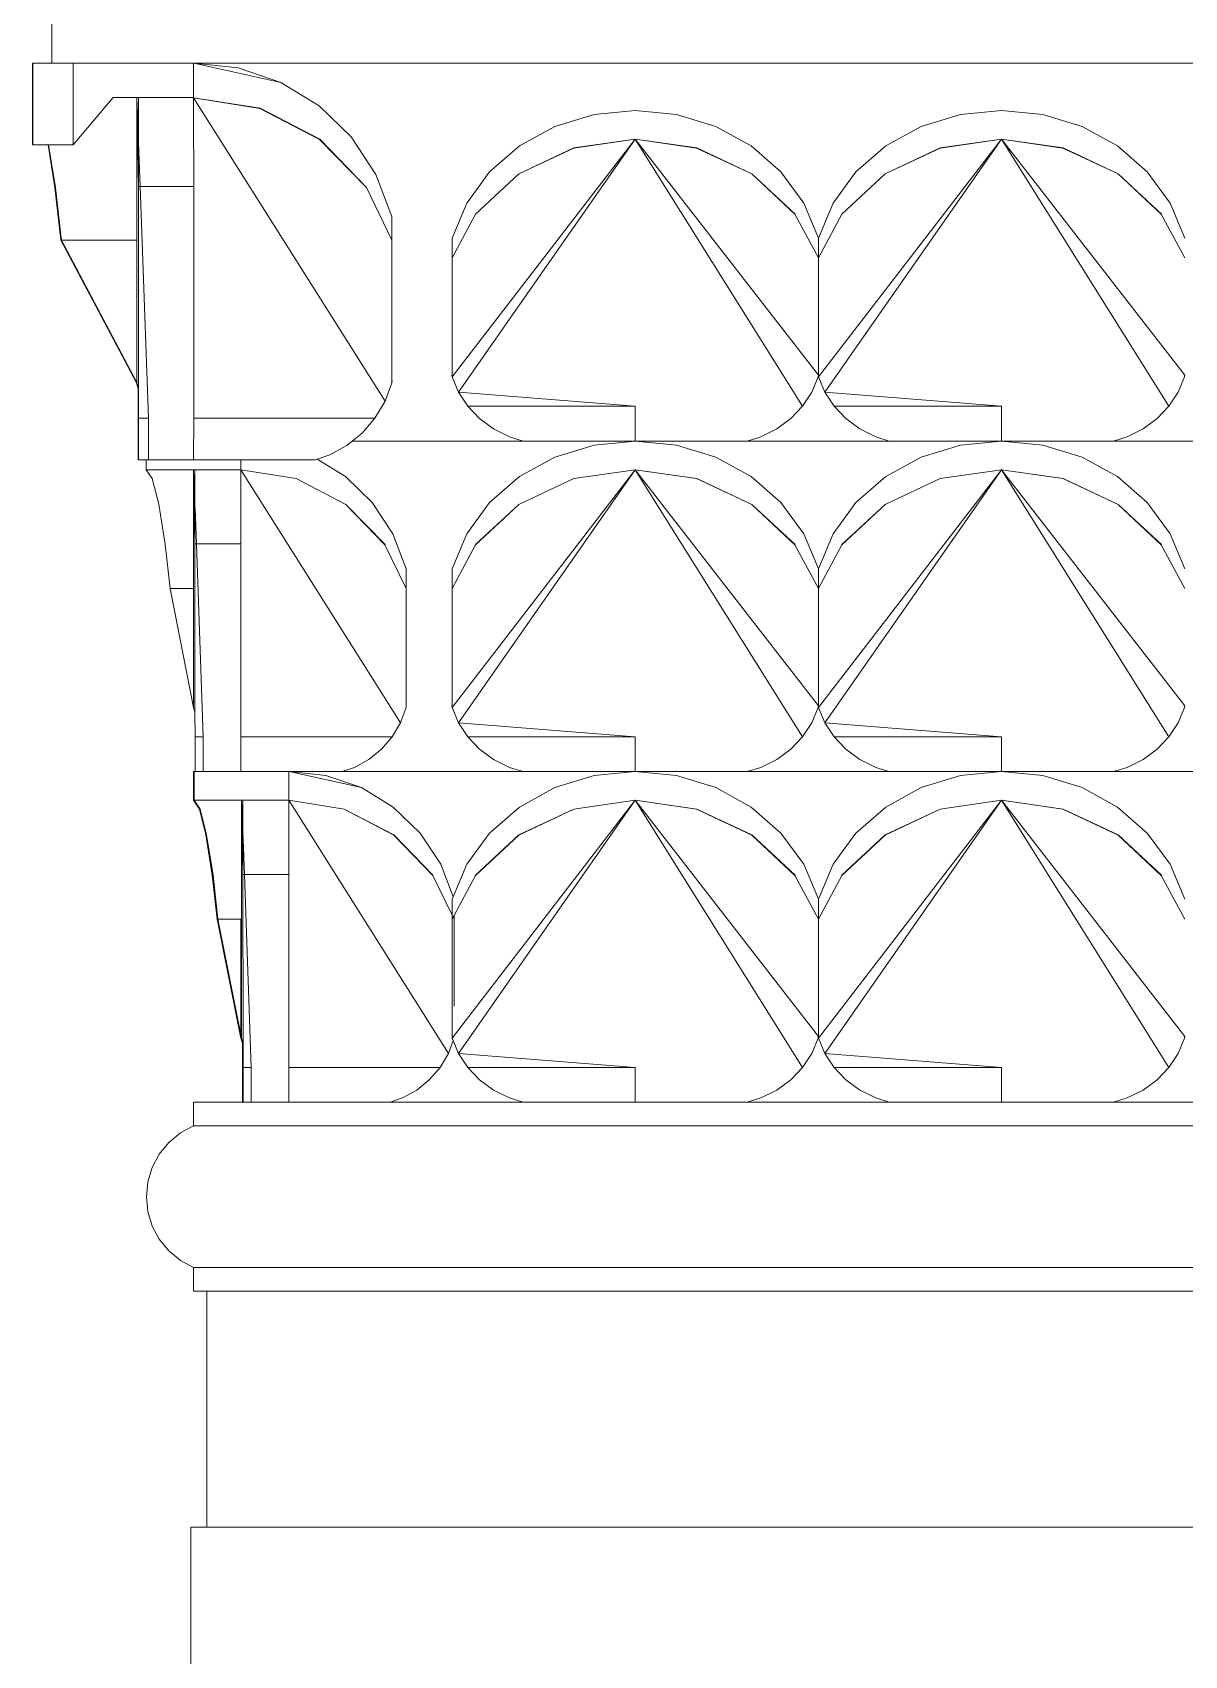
# Model space of a CAD drawing. Header units: millimetres. Extents: x -667 to -468, y -723 to -475.
# Drawn here: x -604.3786 to -604.1835, y -493.4347 to -493.1597 of the extents above; entities that cross this region are included whole.
import ezdxf

# ---------------------------------------------------------------- set-up
doc = ezdxf.new("R2010")
doc.units = ezdxf.units.MM
doc.layers.add('dinding', color=36, linetype='Continuous', lineweight=9)

msp = doc.modelspace()

# ---------------------------------------------------------------- linework, layer by layer
at = {"layer": 'dinding'}
for p, q in [((-604.37529, -493.16493), (-604.37529, -493.14893)), ((-604.37858, -493.16493), (-604.37852, -493.165)), ((-604.37852, -493.16507), (-604.37858, -493.16493)), ((-604.37852, -493.16493), (-604.37858, -493.16493)), ((-604.37858, -493.16493), (-604.37858, -493.17077)), ((-604.37852, -493.165), (-604.37852, -493.16493)), ((-604.37852, -493.16493), (-604.37569, -493.16493)), ((-604.37852, -493.16507), (-604.37852, -493.165)), ((-604.37852, -493.17086), (-604.37852, -493.16507)), ((-604.37569, -493.16493), (-604.37529, -493.16493)), ((-604.37529, -493.16493), (-604.37169, -493.16493)), ((-604.37169, -493.17875), (-604.37169, -493.16493)), ((-604.37058, -493.16493), (-604.37169, -493.16493)), ((-604.37052, -493.16493), (-604.37058, -493.16493)), ((-604.37052, -493.16493), (-604.36957, -493.16493)), ((-604.36957, -493.16493), (-604.36066, -493.16493)), ((-604.36066, -493.16493), (-604.3606, -493.16494)), ((-604.3606, -493.16494), (-604.35941, -493.16493)), ((-604.35941, -493.16493), (-604.3515, -493.16493)), ((-604.3515, -493.16493), (-604.35146, -493.16493)), ((-604.35135, -493.16493), (-604.35146, -493.16493)), ((-604.35135, -493.16493), (-604.35132, -493.16493)), ((-604.35132, -493.16493), (-604.35132, -493.17076)), ((-604.35132, -493.16493), (-604.35129, -493.16493)), ((-604.35129, -493.16493), (-604.35129, -493.17077)), ((-604.35126, -493.16494), (-604.35129, -493.16493)), ((-604.01529, -493.16493), (-604.35126, -493.16494)), ((-604.35126, -493.16494), (-604.34375, -493.16574)), ((-604.33655, -493.16818), (-604.35126, -493.16494)), ((-604.34375, -493.16574), (-604.33655, -493.16818)), ((-604.33655, -493.16818), (-604.33006, -493.17214)), ((-604.37858, -493.17077), (-604.37852, -493.17086)), ((-604.37858, -493.17077), (-604.37858, -493.17875)), ((-604.37852, -493.17875), (-604.37852, -493.17086)), ((-604.36489, -493.17076), (-604.37169, -493.17875)), ((-604.36089, -493.17076), (-604.36489, -493.17076)), ((-604.36062, -493.18583), (-604.36089, -493.17076)), ((-604.36089, -493.1949), (-604.36089, -493.17076)), ((-604.36089, -493.17076), (-604.36063, -493.17755)), ((-604.36063, -493.17076), (-604.36089, -493.17076)), ((-604.35132, -493.17076), (-604.36063, -493.17076)), ((-604.36063, -493.17076), (-604.36063, -493.17755)), ((-604.35132, -493.17076), (-604.35131, -493.17951)), ((-604.35129, -493.17077), (-604.34005, -493.17255)), ((-604.35129, -493.17077), (-604.34007, -493.17258)), ((-604.31887, -493.2222), (-604.35129, -493.17077)), ((-604.34007, -493.17258), (-604.32996, -493.17784)), ((-604.34005, -493.17255), (-604.32993, -493.1778)), ((-604.33006, -493.17214), (-604.32459, -493.17742)), ((-604.2765, -493.17293), (-604.28349, -493.17361)), ((-604.26951, -493.17361), (-604.2765, -493.17293)), ((-604.21447, -493.17293), (-604.22145, -493.17361)), ((-604.20748, -493.17361), (-604.21447, -493.17293)), ((-604.29013, -493.17564), (-604.29612, -493.17894)), ((-604.28349, -493.17361), (-604.29013, -493.17564)), ((-604.26287, -493.17564), (-604.26951, -493.17361)), ((-604.25688, -493.17894), (-604.26287, -493.17564)), ((-604.2281, -493.17564), (-604.23409, -493.17894)), ((-604.22145, -493.17361), (-604.2281, -493.17564)), ((-604.20083, -493.17564), (-604.20748, -493.17361)), ((-604.19484, -493.17894), (-604.20083, -493.17564)), ((-604.36063, -493.17758), (-604.36063, -493.17755)), ((-604.36063, -493.1781), (-604.36063, -493.17758)), ((-604.36063, -493.1781), (-604.36062, -493.18583)), ((-604.3606, -493.17843), (-604.36034, -493.18582)), ((-604.32996, -493.17784), (-604.32202, -493.18601)), ((-604.32993, -493.1778), (-604.322, -493.18599)), ((-604.32459, -493.17742), (-604.32041, -493.18377)), ((-604.30752, -493.21806), (-604.2765, -493.17779)), ((-604.30644, -493.22065), (-604.2765, -493.17779)), ((-604.2765, -493.17779), (-604.2869, -493.17928)), ((-604.2765, -493.17779), (-604.28688, -493.1793)), ((-604.2661, -493.17928), (-604.2765, -493.17779)), ((-604.26612, -493.1793), (-604.2765, -493.17779)), ((-604.2765, -493.17779), (-604.24818, -493.22303)), ((-604.2765, -493.17779), (-604.24548, -493.21779)), ((-604.24548, -493.21806), (-604.21447, -493.17779)), ((-604.24441, -493.22065), (-604.21447, -493.17779)), ((-604.21447, -493.17779), (-604.22487, -493.17928)), ((-604.21447, -493.17779), (-604.22485, -493.1793)), ((-604.20406, -493.17928), (-604.21447, -493.17779)), ((-604.20408, -493.1793), (-604.21447, -493.17779)), ((-604.21447, -493.17779), (-604.18614, -493.22303)), ((-604.21447, -493.17779), (-604.18345, -493.21779)), ((-604.37858, -493.17875), (-604.37852, -493.17875)), ((-604.37852, -493.17875), (-604.37849, -493.17876)), ((-604.37669, -493.17876), (-604.37849, -493.17876)), ((-604.37594, -493.17876), (-604.37669, -493.17876)), ((-604.37594, -493.17876), (-604.37479, -493.18599)), ((-604.37584, -493.17876), (-604.37594, -493.17876)), ((-604.37584, -493.17876), (-604.37169, -493.17875)), ((-604.37584, -493.17876), (-604.37469, -493.18599)), ((-604.35128, -493.18583), (-604.35128, -493.17948)), ((-604.29612, -493.17894), (-604.30117, -493.18334)), ((-604.2869, -493.17928), (-604.29624, -493.18366)), ((-604.28688, -493.1793), (-604.29622, -493.18369)), ((-604.28688, -493.1793), (-604.2869, -493.17928)), ((-604.26612, -493.1793), (-604.2661, -493.17928)), ((-604.25679, -493.18369), (-604.26612, -493.1793)), ((-604.25676, -493.18366), (-604.2661, -493.17928)), ((-604.25183, -493.18334), (-604.25688, -493.17894)), ((-604.23409, -493.17894), (-604.23914, -493.18334)), ((-604.22487, -493.17928), (-604.23421, -493.18366)), ((-604.22485, -493.1793), (-604.23418, -493.18369)), ((-604.22485, -493.1793), (-604.22487, -493.17928)), ((-604.20408, -493.1793), (-604.20406, -493.17928)), ((-604.19475, -493.18369), (-604.20408, -493.1793)), ((-604.19473, -493.18366), (-604.20406, -493.17928)), ((-604.1898, -493.18334), (-604.19484, -493.17894)), ((-604.32041, -493.18377), (-604.31772, -493.19089)), ((-604.30117, -493.18334), (-604.30503, -493.18863)), ((-604.29624, -493.18366), (-604.30356, -493.19048)), ((-604.29622, -493.18369), (-604.30354, -493.1905)), ((-604.29622, -493.18369), (-604.29624, -493.18366)), ((-604.25679, -493.18369), (-604.25676, -493.18366)), ((-604.24946, -493.1905), (-604.25679, -493.18369)), ((-604.24944, -493.19048), (-604.25676, -493.18366)), ((-604.24797, -493.18863), (-604.25183, -493.18334)), ((-604.23914, -493.18334), (-604.243, -493.18863)), ((-604.23421, -493.18366), (-604.24153, -493.19048)), ((-604.23418, -493.18369), (-604.24151, -493.1905)), ((-604.23418, -493.18369), (-604.23421, -493.18366)), ((-604.19475, -493.18369), (-604.19473, -493.18366)), ((-604.18742, -493.1905), (-604.19475, -493.18369)), ((-604.18741, -493.19048), (-604.19473, -493.18366)), ((-604.18594, -493.18863), (-604.1898, -493.18334)), ((-604.37479, -493.18599), (-604.37378, -493.19491)), ((-604.37469, -493.18599), (-604.37378, -493.19407)), ((-604.36034, -493.18582), (-604.36062, -493.18583)), ((-604.36062, -493.18583), (-604.36061, -493.21999)), ((-604.36034, -493.18582), (-604.35896, -493.22505)), ((-604.36034, -493.18582), (-604.35128, -493.18583)), ((-604.35128, -493.22505), (-604.35128, -493.18583)), ((-604.31772, -493.19491), (-604.32202, -493.18601)), ((-604.322, -493.18599), (-604.31772, -493.19491)), ((-604.30503, -493.18863), (-604.30752, -493.19456)), ((-604.24548, -493.19456), (-604.24797, -493.18863)), ((-604.243, -493.18863), (-604.24548, -493.19456)), ((-604.18345, -493.19456), (-604.18594, -493.18863)), ((-604.31772, -493.19491), (-604.31772, -493.19089)), ((-604.30354, -493.1905), (-604.30752, -493.19791)), ((-604.30354, -493.1905), (-604.30356, -493.19048)), ((-604.24946, -493.1905), (-604.24944, -493.19048)), ((-604.24548, -493.19791), (-604.24946, -493.1905)), ((-604.24151, -493.1905), (-604.24548, -493.19791)), ((-604.24151, -493.1905), (-604.24153, -493.19048)), ((-604.18742, -493.1905), (-604.18741, -493.19048)), ((-604.18345, -493.19791), (-604.18742, -493.1905)), ((-604.37378, -493.19491), (-604.37378, -493.19407)), ((-604.37378, -493.19407), (-604.37369, -493.1949)), ((-604.37369, -493.1949), (-604.37378, -493.19491)), ((-604.37378, -493.19491), (-604.36098, -493.21909)), ((-604.36089, -493.1949), (-604.37369, -493.1949)), ((-604.37369, -493.1949), (-604.36098, -493.21891)), ((-604.36089, -493.21908), (-604.36089, -493.1949)), ((-604.31772, -493.19491), (-604.31772, -493.21909)), ((-604.30752, -493.19791), (-604.30752, -493.19456)), ((-604.24548, -493.19791), (-604.24548, -493.19456)), ((-604.30752, -493.19791), (-604.30752, -493.21806)), ((-604.24548, -493.21779), (-604.24548, -493.19791)), ((-604.36098, -493.21909), (-604.36098, -493.21891)), ((-604.36098, -493.21891), (-604.36089, -493.21908)), ((-604.36089, -493.21908), (-604.36098, -493.21909)), ((-604.36067, -493.22009), (-604.36098, -493.21909)), ((-604.36061, -493.21999), (-604.36089, -493.21908)), ((-604.31887, -493.2222), (-604.31772, -493.21909)), ((-604.31772, -493.21909), (-604.31766, -493.21876)), ((-604.30752, -493.21806), (-604.30757, -493.21779)), ((-604.30644, -493.22065), (-604.30752, -493.21806)), ((-604.2466, -493.22066), (-604.24554, -493.21806)), ((-604.24554, -493.21806), (-604.24548, -493.21779)), ((-604.24548, -493.21806), (-604.24551, -493.21793)), ((-604.24548, -493.21779), (-604.24548, -493.21806)), ((-604.24441, -493.22065), (-604.24548, -493.21806)), ((-604.18457, -493.22066), (-604.1835, -493.21806)), ((-604.1835, -493.21806), (-604.18345, -493.21779)), ((-604.36067, -493.23213), (-604.36067, -493.22009)), ((-604.36061, -493.22029), (-604.36067, -493.22009)), ((-604.36061, -493.21999), (-604.36061, -493.22029)), ((-604.36061, -493.22029), (-604.36061, -493.22505)), ((-604.31887, -493.2222), (-604.32058, -493.22505)), ((-604.30488, -493.22303), (-604.30644, -493.22065)), ((-604.30644, -493.22065), (-604.27652, -493.22303)), ((-604.24818, -493.22303), (-604.2466, -493.22066)), ((-604.24285, -493.22303), (-604.24441, -493.22065)), ((-604.24441, -493.22065), (-604.21449, -493.22303)), ((-604.18614, -493.22303), (-604.18457, -493.22066)), ((-604.36061, -493.22505), (-604.3606, -493.23213)), ((-604.35896, -493.22505), (-604.36061, -493.22505)), ((-604.35896, -493.22505), (-604.35896, -493.23213)), ((-604.35129, -493.23213), (-604.35128, -493.22505)), ((-604.32058, -493.22505), (-604.35128, -493.22505)), ((-604.32274, -493.22757), (-604.32058, -493.22505)), ((-604.30288, -493.22513), (-604.30488, -493.22303)), ((-604.30488, -493.22303), (-604.27652, -493.22303)), ((-604.3005, -493.22687), (-604.30288, -493.22513)), ((-604.27652, -493.22303), (-604.27653, -493.22893)), ((-604.25255, -493.22687), (-604.25018, -493.22513)), ((-604.25018, -493.22513), (-604.24818, -493.22303)), ((-604.24085, -493.22513), (-604.24285, -493.22303)), ((-604.24285, -493.22303), (-604.21449, -493.22303)), ((-604.23847, -493.22687), (-604.24085, -493.22513)), ((-604.21449, -493.22303), (-604.2145, -493.22893)), ((-604.19052, -493.22687), (-604.18815, -493.22513)), ((-604.18815, -493.22513), (-604.18614, -493.22303)), ((-604.32442, -493.22893), (-604.32274, -493.22757)), ((-604.29782, -493.22821), (-604.3005, -493.22687)), ((-604.25523, -493.22821), (-604.25255, -493.22687)), ((-604.23579, -493.22821), (-604.23847, -493.22687)), ((-604.1932, -493.22821), (-604.19052, -493.22687)), ((-604.32822, -493.23127), (-604.32532, -493.22966)), ((-604.32532, -493.22966), (-604.32442, -493.22893)), ((-604.32442, -493.22893), (-604.29551, -493.22893)), ((-604.29551, -493.22893), (-604.29782, -493.22821)), ((-604.29551, -493.22893), (-604.27653, -493.22893)), ((-604.28349, -493.22961), (-604.29013, -493.23164)), ((-604.27653, -493.22893), (-604.28349, -493.22961)), ((-604.2765, -493.22893), (-604.27653, -493.22893)), ((-604.26951, -493.22961), (-604.2765, -493.22893)), ((-604.25754, -493.22893), (-604.2765, -493.22893)), ((-604.26287, -493.23164), (-604.26951, -493.22961)), ((-604.25754, -493.22893), (-604.25523, -493.22821)), ((-604.25754, -493.22893), (-604.23348, -493.22893)), ((-604.23348, -493.22893), (-604.23579, -493.22821)), ((-604.23348, -493.22893), (-604.2145, -493.22893)), ((-604.22145, -493.22961), (-604.2281, -493.23164)), ((-604.2145, -493.22893), (-604.22145, -493.22961)), ((-604.21447, -493.22893), (-604.2145, -493.22893)), ((-604.20748, -493.22961), (-604.21447, -493.22893)), ((-604.19551, -493.22893), (-604.21447, -493.22893)), ((-604.20083, -493.23164), (-604.20748, -493.22961)), ((-604.19551, -493.22893), (-604.1932, -493.22821)), ((-604.19551, -493.22893), (-604.17145, -493.22893)), ((-604.3606, -493.23213), (-604.36067, -493.23213)), ((-604.35931, -493.23213), (-604.3606, -493.23213)), ((-604.35931, -493.23213), (-604.35931, -493.23379)), ((-604.35896, -493.23213), (-604.35931, -493.23213)), ((-604.35896, -493.23213), (-604.35129, -493.23213)), ((-604.35129, -493.23213), (-604.34331, -493.23213)), ((-604.34331, -493.23213), (-604.34329, -493.23379)), ((-604.34331, -493.23213), (-604.33072, -493.23213)), ((-604.33072, -493.23213), (-604.33039, -493.23202)), ((-604.33039, -493.23202), (-604.32822, -493.23127)), ((-604.33039, -493.23202), (-604.3256, -493.23494)), ((-604.29013, -493.23164), (-604.29612, -493.23494)), ((-604.25688, -493.23494), (-604.26287, -493.23164)), ((-604.2281, -493.23164), (-604.23409, -493.23494)), ((-604.19484, -493.23494), (-604.20083, -493.23164)), ((-604.35129, -493.23379), (-604.35931, -493.23379)), ((-604.35931, -493.23379), (-604.3583, -493.23528)), ((-604.3583, -493.23528), (-604.35721, -493.23965)), ((-604.35106, -493.24634), (-604.35129, -493.23379)), ((-604.35129, -493.23379), (-604.35107, -493.23947)), ((-604.35129, -493.25391), (-604.35129, -493.23379)), ((-604.35107, -493.23379), (-604.35129, -493.23379)), ((-604.34329, -493.23379), (-604.35107, -493.23379)), ((-604.35107, -493.23379), (-604.35107, -493.23947)), ((-604.34329, -493.23379), (-604.34331, -493.24108)), ((-604.31628, -493.27666), (-604.34329, -493.23379)), ((-604.34329, -493.23379), (-604.33394, -493.2353)), ((-604.33394, -493.2353), (-604.33392, -493.23528)), ((-604.33394, -493.2353), (-604.32551, -493.23969)), ((-604.33392, -493.23528), (-604.32549, -493.23966)), ((-604.3256, -493.23494), (-604.32104, -493.23934)), ((-604.30752, -493.27406), (-604.2765, -493.23379)), ((-604.30644, -493.27665), (-604.2765, -493.23379)), ((-604.29612, -493.23494), (-604.30117, -493.23934)), ((-604.2869, -493.23528), (-604.29624, -493.23966)), ((-604.28688, -493.2353), (-604.29622, -493.23969)), ((-604.2765, -493.23379), (-604.2869, -493.23528)), ((-604.28688, -493.2353), (-604.2869, -493.23528)), ((-604.2765, -493.23379), (-604.28688, -493.2353)), ((-604.2661, -493.23528), (-604.2765, -493.23379)), ((-604.26612, -493.2353), (-604.2765, -493.23379)), ((-604.2765, -493.23379), (-604.24818, -493.27903)), ((-604.2765, -493.23379), (-604.24548, -493.27379)), ((-604.26612, -493.2353), (-604.2661, -493.23528)), ((-604.25679, -493.23969), (-604.26612, -493.2353)), ((-604.25676, -493.23966), (-604.2661, -493.23528)), ((-604.25183, -493.23934), (-604.25688, -493.23494)), ((-604.24548, -493.27406), (-604.21447, -493.23379)), ((-604.24441, -493.27665), (-604.21447, -493.23379)), ((-604.23409, -493.23494), (-604.23914, -493.23934)), ((-604.22487, -493.23528), (-604.23421, -493.23966)), ((-604.22485, -493.2353), (-604.23418, -493.23969)), ((-604.21447, -493.23379), (-604.22487, -493.23528)), ((-604.22485, -493.2353), (-604.22487, -493.23528)), ((-604.21447, -493.23379), (-604.22485, -493.2353)), ((-604.20406, -493.23528), (-604.21447, -493.23379)), ((-604.20408, -493.2353), (-604.21447, -493.23379)), ((-604.21447, -493.23379), (-604.18614, -493.27903)), ((-604.21447, -493.23379), (-604.18345, -493.27379)), ((-604.20408, -493.2353), (-604.20406, -493.23528)), ((-604.19475, -493.23969), (-604.20408, -493.2353)), ((-604.19473, -493.23966), (-604.20406, -493.23528)), ((-604.1898, -493.23934), (-604.19484, -493.23494)), ((-604.35721, -493.23965), (-604.35613, -493.24648)), ((-604.35106, -493.23988), (-604.35107, -493.23947)), ((-604.35107, -493.2399), (-604.35106, -493.23988)), ((-604.35107, -493.24017), (-604.35107, -493.2399)), ((-604.35107, -493.24017), (-604.35104, -493.24018)), ((-604.35104, -493.24018), (-604.35106, -493.24034)), ((-604.35105, -493.24038), (-604.35106, -493.24034)), ((-604.35106, -493.24634), (-604.35105, -493.24038)), ((-604.35105, -493.24038), (-604.35083, -493.24634)), ((-604.34331, -493.24634), (-604.34328, -493.24105)), ((-604.32551, -493.23969), (-604.3189, -493.2465)), ((-604.32549, -493.23966), (-604.31888, -493.24648)), ((-604.32104, -493.23934), (-604.31756, -493.24463)), ((-604.30117, -493.23934), (-604.30503, -493.24463)), ((-604.29624, -493.23966), (-604.30356, -493.24648)), ((-604.29622, -493.23969), (-604.30354, -493.2465)), ((-604.29622, -493.23969), (-604.29624, -493.23966)), ((-604.25679, -493.23969), (-604.25676, -493.23966)), ((-604.24946, -493.2465), (-604.25679, -493.23969)), ((-604.24944, -493.24648), (-604.25676, -493.23966)), ((-604.24797, -493.24463), (-604.25183, -493.23934)), ((-604.23914, -493.23934), (-604.243, -493.24463)), ((-604.23421, -493.23966), (-604.24153, -493.24648)), ((-604.23418, -493.23969), (-604.24151, -493.2465)), ((-604.23418, -493.23969), (-604.23421, -493.23966)), ((-604.19475, -493.23969), (-604.19473, -493.23966)), ((-604.18742, -493.2465), (-604.19475, -493.23969)), ((-604.18741, -493.24648), (-604.19473, -493.23966)), ((-604.18594, -493.24463), (-604.1898, -493.23934)), ((-604.35613, -493.24648), (-604.35529, -493.25391)), ((-604.35083, -493.24634), (-604.35106, -493.24634)), ((-604.35106, -493.24634), (-604.35106, -493.27481)), ((-604.35083, -493.24634), (-604.34968, -493.27903)), ((-604.35083, -493.24634), (-604.34331, -493.24634)), ((-604.34331, -493.24634), (-604.34328, -493.27903)), ((-604.31888, -493.24648), (-604.3189, -493.2465)), ((-604.31531, -493.25391), (-604.3189, -493.2465)), ((-604.31756, -493.24463), (-604.31531, -493.25056)), ((-604.30503, -493.24463), (-604.30752, -493.25056)), ((-604.30354, -493.2465), (-604.30752, -493.25391)), ((-604.30354, -493.2465), (-604.30356, -493.24648)), ((-604.24946, -493.2465), (-604.24944, -493.24648)), ((-604.24548, -493.25391), (-604.24946, -493.2465)), ((-604.24548, -493.25056), (-604.24797, -493.24463)), ((-604.243, -493.24463), (-604.24548, -493.25056)), ((-604.24151, -493.2465), (-604.24548, -493.25391)), ((-604.24151, -493.2465), (-604.24153, -493.24648)), ((-604.18742, -493.2465), (-604.18741, -493.24648)), ((-604.18345, -493.25391), (-604.18742, -493.2465)), ((-604.18345, -493.25056), (-604.18594, -493.24463)), ((-604.31531, -493.25391), (-604.31531, -493.25056)), ((-604.30752, -493.25391), (-604.30752, -493.25056)), ((-604.24548, -493.25391), (-604.24548, -493.25056)), ((-604.35129, -493.25391), (-604.35529, -493.25391)), ((-604.35529, -493.25391), (-604.35129, -493.27406)), ((-604.35129, -493.27406), (-604.35129, -493.25391)), ((-604.31531, -493.25391), (-604.31531, -493.27406)), ((-604.30752, -493.25391), (-604.30752, -493.27406)), ((-604.24548, -493.27379), (-604.24548, -493.25391)), ((-604.35106, -493.27481), (-604.35129, -493.27406)), ((-604.35106, -493.27481), (-604.35105, -493.27903)), ((-604.31531, -493.27406), (-604.31615, -493.2763)), ((-604.30752, -493.27406), (-604.30757, -493.27379)), ((-604.30644, -493.27665), (-604.30752, -493.27406)), ((-604.2466, -493.27666), (-604.24554, -493.27406)), ((-604.24554, -493.27406), (-604.24548, -493.27379)), ((-604.24548, -493.27406), (-604.24551, -493.27393)), ((-604.24548, -493.27406), (-604.24548, -493.27379)), ((-604.24441, -493.27665), (-604.24548, -493.27406)), ((-604.18457, -493.27666), (-604.1835, -493.27406)), ((-604.1835, -493.27406), (-604.18345, -493.27379)), ((-604.31628, -493.27666), (-604.31769, -493.27903)), ((-604.31628, -493.27666), (-604.31615, -493.2763)), ((-604.30488, -493.27903), (-604.30644, -493.27665)), ((-604.30644, -493.27665), (-604.27652, -493.27903)), ((-604.24818, -493.27903), (-604.2466, -493.27666)), ((-604.24285, -493.27903), (-604.24441, -493.27665)), ((-604.24441, -493.27665), (-604.21449, -493.27903)), ((-604.18614, -493.27903), (-604.18457, -493.27666)), ((-604.35105, -493.27903), (-604.35105, -493.28493)), ((-604.34968, -493.27903), (-604.35105, -493.27903)), ((-604.34968, -493.27903), (-604.34969, -493.28493)), ((-604.34329, -493.28493), (-604.34328, -493.27903)), ((-604.31769, -493.27903), (-604.34328, -493.27903)), ((-604.3195, -493.28113), (-604.31769, -493.27903)), ((-604.30288, -493.28113), (-604.30488, -493.27903)), ((-604.30488, -493.27903), (-604.27652, -493.27903)), ((-604.27652, -493.27903), (-604.27653, -493.28493)), ((-604.25018, -493.28113), (-604.24818, -493.27903)), ((-604.24085, -493.28113), (-604.24285, -493.27903)), ((-604.24285, -493.27903), (-604.21449, -493.27903)), ((-604.21449, -493.27903), (-604.2145, -493.28493)), ((-604.18815, -493.28113), (-604.18614, -493.27903)), ((-604.32406, -493.28421), (-604.32165, -493.28287)), ((-604.32165, -493.28287), (-604.3195, -493.28113)), ((-604.3005, -493.28287), (-604.30288, -493.28113)), ((-604.29782, -493.28422), (-604.3005, -493.28287)), ((-604.25523, -493.28422), (-604.25255, -493.28287)), ((-604.25255, -493.28287), (-604.25018, -493.28113)), ((-604.23847, -493.28287), (-604.24085, -493.28113)), ((-604.23579, -493.28422), (-604.23847, -493.28287)), ((-604.1932, -493.28422), (-604.19052, -493.28287)), ((-604.19052, -493.28287), (-604.18815, -493.28113)), ((-604.35129, -493.28979), (-604.35129, -493.28493)), ((-604.35129, -493.28493), (-604.35119, -493.28504)), ((-604.35119, -493.28493), (-604.35129, -493.28493)), ((-604.35119, -493.28493), (-604.35105, -493.28493)), ((-604.35119, -493.28493), (-604.35119, -493.28504)), ((-604.35119, -493.28504), (-604.35119, -493.28979)), ((-604.34969, -493.28493), (-604.35105, -493.28493)), ((-604.34329, -493.28493), (-604.34969, -493.28493)), ((-604.34329, -493.28493), (-604.33517, -493.28493)), ((-604.33517, -493.28493), (-604.33517, -493.28979)), ((-604.33517, -493.28493), (-604.33514, -493.28493)), ((-604.33514, -493.28493), (-604.32888, -493.28561)), ((-604.32288, -493.28764), (-604.33514, -493.28493)), ((-604.33514, -493.28493), (-604.32615, -493.28493)), ((-604.32888, -493.28561), (-604.32288, -493.28764)), ((-604.32615, -493.28493), (-604.32406, -493.28421)), ((-604.32615, -493.28493), (-604.29551, -493.28493)), ((-604.29551, -493.28493), (-604.29782, -493.28422)), ((-604.27653, -493.28493), (-604.29551, -493.28493)), ((-604.28349, -493.28561), (-604.29013, -493.28764)), ((-604.27653, -493.28493), (-604.28349, -493.28561)), ((-604.2765, -493.28493), (-604.27653, -493.28493)), ((-604.26951, -493.28561), (-604.2765, -493.28493)), ((-604.25754, -493.28493), (-604.2765, -493.28493)), ((-604.26287, -493.28764), (-604.26951, -493.28561)), ((-604.25754, -493.28493), (-604.25523, -493.28422)), ((-604.25754, -493.28493), (-604.23348, -493.28493)), ((-604.23348, -493.28493), (-604.23579, -493.28422)), ((-604.2145, -493.28493), (-604.23348, -493.28493)), ((-604.22145, -493.28561), (-604.2281, -493.28764)), ((-604.2145, -493.28493), (-604.22145, -493.28561)), ((-604.21447, -493.28493), (-604.2145, -493.28493)), ((-604.20748, -493.28561), (-604.21447, -493.28493)), ((-604.19551, -493.28493), (-604.21447, -493.28493)), ((-604.20083, -493.28764), (-604.20748, -493.28561)), ((-604.19551, -493.28493), (-604.1932, -493.28422)), ((-604.19551, -493.28493), (-604.17145, -493.28493)), ((-604.32288, -493.28764), (-604.31748, -493.29094)), ((-604.29013, -493.28764), (-604.29612, -493.29094)), ((-604.25688, -493.29094), (-604.26287, -493.28764)), ((-604.2281, -493.28764), (-604.23409, -493.29094)), ((-604.19484, -493.29094), (-604.20083, -493.28764)), ((-604.3503, -493.29128), (-604.35129, -493.28979)), ((-604.34317, -493.28979), (-604.35119, -493.28979)), ((-604.35119, -493.28979), (-604.35018, -493.29128)), ((-604.34921, -493.29566), (-604.3503, -493.29128)), ((-604.35018, -493.29128), (-604.34909, -493.29565)), ((-604.34294, -493.30234), (-604.34317, -493.28979)), ((-604.34317, -493.28979), (-604.34295, -493.29547)), ((-604.34295, -493.28979), (-604.34317, -493.28979)), ((-604.34317, -493.30991), (-604.34317, -493.28979)), ((-604.33517, -493.28979), (-604.34295, -493.28979)), ((-604.34295, -493.28979), (-604.34295, -493.29547)), ((-604.33517, -493.28979), (-604.33519, -493.29708)), ((-604.30815, -493.33265), (-604.33517, -493.28979)), ((-604.33517, -493.28979), (-604.32582, -493.2913)), ((-604.32582, -493.2913), (-604.3258, -493.29128)), ((-604.32582, -493.2913), (-604.31739, -493.29569)), ((-604.3258, -493.29128), (-604.31737, -493.29566)), ((-604.31748, -493.29094), (-604.31292, -493.29534)), ((-604.30752, -493.33006), (-604.2765, -493.28979)), ((-604.30644, -493.33265), (-604.2765, -493.28979)), ((-604.29612, -493.29094), (-604.30117, -493.29534)), ((-604.2869, -493.29128), (-604.29624, -493.29566)), ((-604.28688, -493.2913), (-604.29622, -493.29569)), ((-604.2765, -493.28979), (-604.2869, -493.29128)), ((-604.28688, -493.2913), (-604.2869, -493.29128)), ((-604.2765, -493.28979), (-604.28688, -493.2913)), ((-604.2661, -493.29128), (-604.2765, -493.28979)), ((-604.26612, -493.2913), (-604.2765, -493.28979)), ((-604.2765, -493.28979), (-604.24818, -493.33503)), ((-604.2765, -493.28979), (-604.24548, -493.32979)), ((-604.26612, -493.2913), (-604.2661, -493.29128)), ((-604.25679, -493.29569), (-604.26612, -493.2913)), ((-604.25676, -493.29566), (-604.2661, -493.29128)), ((-604.25183, -493.29534), (-604.25688, -493.29094)), ((-604.24548, -493.33006), (-604.21447, -493.28979)), ((-604.24441, -493.33265), (-604.21447, -493.28979)), ((-604.23409, -493.29094), (-604.23914, -493.29534)), ((-604.22487, -493.29128), (-604.23421, -493.29566)), ((-604.22485, -493.2913), (-604.23418, -493.29569)), ((-604.21447, -493.28979), (-604.22487, -493.29128)), ((-604.22485, -493.2913), (-604.22487, -493.29128)), ((-604.21447, -493.28979), (-604.22485, -493.2913)), ((-604.20406, -493.29128), (-604.21447, -493.28979)), ((-604.20408, -493.2913), (-604.21447, -493.28979)), ((-604.21447, -493.28979), (-604.18614, -493.33503)), ((-604.21447, -493.28979), (-604.18345, -493.32979)), ((-604.20408, -493.2913), (-604.20406, -493.29128)), ((-604.19475, -493.29569), (-604.20408, -493.2913)), ((-604.19473, -493.29566), (-604.20406, -493.29128)), ((-604.1898, -493.29534), (-604.19484, -493.29094)), ((-604.34813, -493.30248), (-604.34921, -493.29566)), ((-604.34909, -493.29565), (-604.34801, -493.30248)), ((-604.34293, -493.29588), (-604.34295, -493.29547)), ((-604.34295, -493.2959), (-604.34293, -493.29588)), ((-604.34295, -493.29617), (-604.34295, -493.2959)), ((-604.34295, -493.29617), (-604.34292, -493.29618)), ((-604.34294, -493.30234), (-604.34293, -493.29638)), ((-604.34292, -493.29618), (-604.34293, -493.29634)), ((-604.34293, -493.29638), (-604.34293, -493.29634)), ((-604.34293, -493.29638), (-604.3427, -493.30234)), ((-604.31739, -493.29569), (-604.31078, -493.3025)), ((-604.31737, -493.29566), (-604.31076, -493.30248)), ((-604.31292, -493.29534), (-604.30944, -493.30063)), ((-604.30117, -493.29534), (-604.30503, -493.30063)), ((-604.29624, -493.29566), (-604.30356, -493.30248)), ((-604.29622, -493.29569), (-604.30354, -493.3025)), ((-604.29622, -493.29569), (-604.29624, -493.29566)), ((-604.25679, -493.29569), (-604.25676, -493.29566)), ((-604.24946, -493.3025), (-604.25679, -493.29569)), ((-604.24944, -493.30248), (-604.25676, -493.29566)), ((-604.24797, -493.30063), (-604.25183, -493.29534)), ((-604.23914, -493.29534), (-604.243, -493.30063)), ((-604.23421, -493.29566), (-604.24153, -493.30248)), ((-604.23418, -493.29569), (-604.24151, -493.3025)), ((-604.23418, -493.29569), (-604.23421, -493.29566)), ((-604.19475, -493.29569), (-604.19473, -493.29566)), ((-604.18742, -493.3025), (-604.19475, -493.29569)), ((-604.18741, -493.30248), (-604.19473, -493.29566)), ((-604.18594, -493.30063), (-604.1898, -493.29534)), ((-604.33518, -493.30234), (-604.33516, -493.29705)), ((-604.30944, -493.30063), (-604.30735, -493.30615)), ((-604.30503, -493.30063), (-604.30735, -493.30615)), ((-604.24548, -493.30656), (-604.24797, -493.30063)), ((-604.243, -493.30063), (-604.24548, -493.30656)), ((-604.18345, -493.30656), (-604.18594, -493.30063)), ((-604.34729, -493.30991), (-604.34813, -493.30248)), ((-604.34801, -493.30248), (-604.34729, -493.30883)), ((-604.3427, -493.30234), (-604.34294, -493.30234)), ((-604.34294, -493.30234), (-604.34293, -493.33081)), ((-604.3427, -493.30234), (-604.34156, -493.33503)), ((-604.3427, -493.30234), (-604.33518, -493.30234)), ((-604.33518, -493.30234), (-604.33516, -493.33503)), ((-604.31076, -493.30248), (-604.31078, -493.3025)), ((-604.30752, -493.30924), (-604.31078, -493.3025)), ((-604.30354, -493.3025), (-604.30719, -493.3093)), ((-604.30354, -493.3025), (-604.30356, -493.30248)), ((-604.24946, -493.3025), (-604.24944, -493.30248)), ((-604.24548, -493.30991), (-604.24946, -493.3025)), ((-604.24151, -493.3025), (-604.24548, -493.30991)), ((-604.24151, -493.3025), (-604.24153, -493.30248)), ((-604.18742, -493.3025), (-604.18741, -493.30248)), ((-604.18345, -493.30991), (-604.18742, -493.3025)), ((-604.30735, -493.30615), (-604.30752, -493.30656)), ((-604.30752, -493.30924), (-604.30752, -493.30656)), ((-604.24548, -493.30991), (-604.24548, -493.30656)), ((-604.34729, -493.30885), (-604.34729, -493.30883)), ((-604.34729, -493.30991), (-604.34729, -493.30885)), ((-604.34729, -493.30885), (-604.34717, -493.30988)), ((-604.34729, -493.30991), (-604.34329, -493.33006)), ((-604.34717, -493.30991), (-604.34729, -493.30991)), ((-604.34717, -493.30991), (-604.34717, -493.30988)), ((-604.34329, -493.30991), (-604.34717, -493.30991)), ((-604.34717, -493.30991), (-604.34329, -493.32944)), ((-604.34329, -493.32944), (-604.34329, -493.30991)), ((-604.34317, -493.30991), (-604.34329, -493.30991)), ((-604.34317, -493.33003), (-604.34317, -493.30991)), ((-604.30752, -493.30991), (-604.30752, -493.30924)), ((-604.30735, -493.30959), (-604.30752, -493.30991)), ((-604.30752, -493.30991), (-604.30752, -493.33006)), ((-604.30719, -493.3093), (-604.30735, -493.30959)), ((-604.30719, -493.30991), (-604.30735, -493.30959)), ((-604.30719, -493.30991), (-604.30719, -493.3093)), ((-604.30719, -493.30991), (-604.30719, -493.32468)), ((-604.24548, -493.32979), (-604.24548, -493.30991)), ((-604.34329, -493.33006), (-604.34329, -493.32944)), ((-604.34329, -493.32944), (-604.34317, -493.33003)), ((-604.24554, -493.33006), (-604.24548, -493.32979)), ((-604.24548, -493.33006), (-604.24548, -493.32979)), ((-604.1835, -493.33006), (-604.18345, -493.32979)), ((-604.34316, -493.33006), (-604.34329, -493.33006)), ((-604.34303, -493.3309), (-604.34329, -493.33006)), ((-604.34316, -493.33006), (-604.34317, -493.33003)), ((-604.34316, -493.3301), (-604.34316, -493.33006)), ((-604.34293, -493.33081), (-604.34316, -493.3301)), ((-604.34303, -493.34093), (-604.34303, -493.3309)), ((-604.34293, -493.33121), (-604.34303, -493.3309)), ((-604.34293, -493.33081), (-604.34293, -493.33121)), ((-604.34293, -493.33121), (-604.34293, -493.33503)), ((-604.30815, -493.33265), (-604.30734, -493.33047)), ((-604.30736, -493.33045), (-604.30752, -493.33006)), ((-604.30734, -493.33047), (-604.30736, -493.33045)), ((-604.30644, -493.33265), (-604.30734, -493.33047)), ((-604.2466, -493.33265), (-604.24554, -493.33006)), ((-604.24548, -493.33006), (-604.24551, -493.32993)), ((-604.24441, -493.33265), (-604.24548, -493.33006)), ((-604.18457, -493.33265), (-604.1835, -493.33006)), ((-604.34293, -493.33503), (-604.34293, -493.34093)), ((-604.34156, -493.33503), (-604.34293, -493.33503)), ((-604.34156, -493.33503), (-604.34157, -493.34093)), ((-604.33517, -493.34093), (-604.33516, -493.33503)), ((-604.30957, -493.33503), (-604.33516, -493.33503)), ((-604.31138, -493.33713), (-604.30957, -493.33503)), ((-604.30815, -493.33265), (-604.30957, -493.33503)), ((-604.30488, -493.33503), (-604.30644, -493.33265)), ((-604.30644, -493.33265), (-604.27652, -493.33503)), ((-604.30288, -493.33712), (-604.30488, -493.33503)), ((-604.30488, -493.33503), (-604.27652, -493.33503)), ((-604.27652, -493.33503), (-604.27653, -493.34093)), ((-604.25018, -493.33712), (-604.24818, -493.33503)), ((-604.24818, -493.33503), (-604.2466, -493.33265)), ((-604.24285, -493.33503), (-604.24441, -493.33265)), ((-604.24441, -493.33265), (-604.21449, -493.33503)), ((-604.24085, -493.33712), (-604.24285, -493.33503)), ((-604.24285, -493.33503), (-604.21449, -493.33503)), ((-604.21449, -493.33503), (-604.2145, -493.34093)), ((-604.18815, -493.33712), (-604.18614, -493.33503)), ((-604.18614, -493.33503), (-604.18457, -493.33265)), ((-604.31352, -493.33887), (-604.31138, -493.33713)), ((-604.3005, -493.33887), (-604.30288, -493.33712)), ((-604.25255, -493.33887), (-604.25018, -493.33712)), ((-604.23847, -493.33887), (-604.24085, -493.33712)), ((-604.19052, -493.33887), (-604.18815, -493.33712)), ((-604.31803, -493.34093), (-604.31594, -493.34021)), ((-604.31594, -493.34021), (-604.31352, -493.33887)), ((-604.29782, -493.34021), (-604.3005, -493.33887)), ((-604.29551, -493.34093), (-604.29782, -493.34021)), ((-604.25754, -493.34093), (-604.25523, -493.34021)), ((-604.25523, -493.34021), (-604.25255, -493.33887)), ((-604.23579, -493.34021), (-604.23847, -493.33887)), ((-604.23348, -493.34093), (-604.23579, -493.34021)), ((-604.19551, -493.34093), (-604.1932, -493.34021)), ((-604.1932, -493.34021), (-604.19052, -493.33887)), ((-604.35129, -493.34493), (-604.35129, -493.34093)), ((-604.35129, -493.34093), (-604.34303, -493.34093)), ((-604.34293, -493.34093), (-604.34303, -493.34093)), ((-604.34168, -493.34093), (-604.34293, -493.34093)), ((-604.34168, -493.34093), (-604.34157, -493.34093)), ((-604.34157, -493.34093), (-604.33528, -493.34093)), ((-604.33517, -493.34093), (-604.33528, -493.34093)), ((-604.33517, -493.34093), (-604.31803, -493.34093)), ((-604.31803, -493.34093), (-604.29551, -493.34093)), ((-604.27653, -493.34093), (-604.29551, -493.34093)), ((-604.25754, -493.34093), (-604.27653, -493.34093)), ((-604.25754, -493.34093), (-604.23348, -493.34093)), ((-604.2145, -493.34093), (-604.23348, -493.34093)), ((-604.19551, -493.34093), (-604.2145, -493.34093)), ((-604.19551, -493.34093), (-604.17145, -493.34093)), ((-604.35549, -493.34775), (-604.35353, -493.34613)), ((-604.35353, -493.34613), (-604.35129, -493.34493)), ((-604.01529, -493.34493), (-604.35129, -493.34493)), ((-604.3571, -493.34972), (-604.35549, -493.34775)), ((-604.3583, -493.35196), (-604.3571, -493.34972)), ((-604.35929, -493.35693), (-604.35904, -493.3544)), ((-604.35904, -493.3544), (-604.3583, -493.35196)), ((-604.35904, -493.35946), (-604.35929, -493.35693)), ((-604.3583, -493.3619), (-604.35904, -493.35946)), ((-604.3571, -493.36414), (-604.3583, -493.3619)), ((-604.35549, -493.36611), (-604.3571, -493.36414)), ((-604.35353, -493.36773), (-604.35549, -493.36611)), ((-604.35129, -493.36893), (-604.35353, -493.36773)), ((-604.01529, -493.36893), (-604.35129, -493.36893)), ((-604.35129, -493.37293), (-604.35129, -493.36893)), ((-604.34908, -493.37293), (-604.35129, -493.37293)), ((-604.34908, -493.37293), (-604.34908, -493.41293)), ((-604.34908, -493.37293), (-604.01529, -493.37293)), ((-604.35176, -493.41293), (-604.34908, -493.41293)), ((-604.35176, -494.44493), (-604.35176, -493.41293)), ((-604.01176, -493.41293), (-604.34908, -493.41293))]:
    msp.add_line(p, q, dxfattribs=at)

doc.saveas('drawing.dxf')
